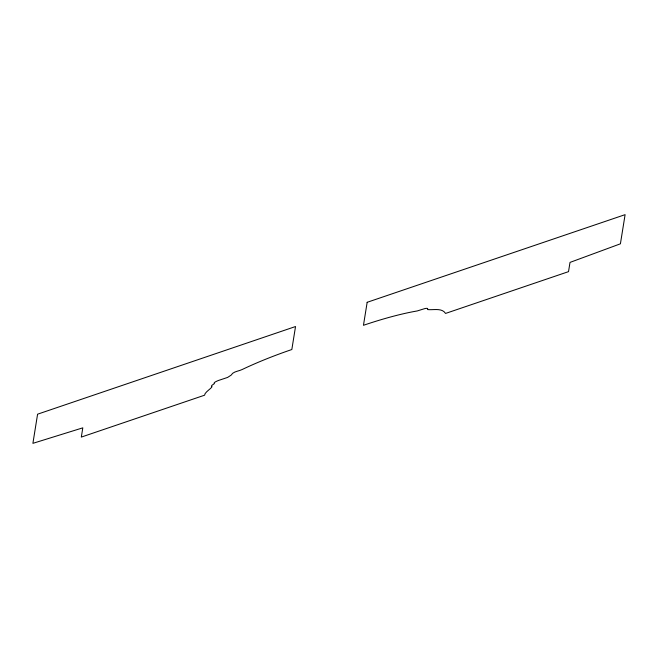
<?xml version="1.0" encoding="UTF-8"?>
<svg xmlns="http://www.w3.org/2000/svg" width="658" height="658" viewBox="0 0 658 658"><rect width="100%" height="100%" fill="white"/><g stroke="black" fill="none" stroke-linecap="round" stroke-linejoin="round"><path stroke-width="0.99" d="M211.835 386.345C213.225 387.381 204.358 392.209 204.597 395.195L81.321 437.085L82.809 427.84L32.9 443.344L37.588 414.186L295.532 326.533L291.831 349.53A91.816 16.573 -19.8 0 0 242.111 369.541C238.739 371.276 232.99 371.416 231.155 375.134L227.61 377.421L218.579 380.431A5.437 0.979 -19.8 0 0 214.187 383.063L214.409 383.598L212.254 385.086A3.249 0.584 -19.8 0 0 211.983 385.317A9.837 1.777 -19.8 0 0 211.761 385.621L211.637 385.859A7.962 1.439 -19.8 0 0 211.736 386.369M367.164 302.302L363.463 325.299A91.816 16.573 -19.8 0 1 417.213 310.954L424.928 308.561A7.394 1.332 -19.8 0 1 427.486 309.161L427.725 309.589C433.383 310.206 442.036 307.664 445.54 313.438L568.52 271.647L570.009 262.402L620.412 243.814L625.1 214.656L367.164 302.302"/></g></svg>
